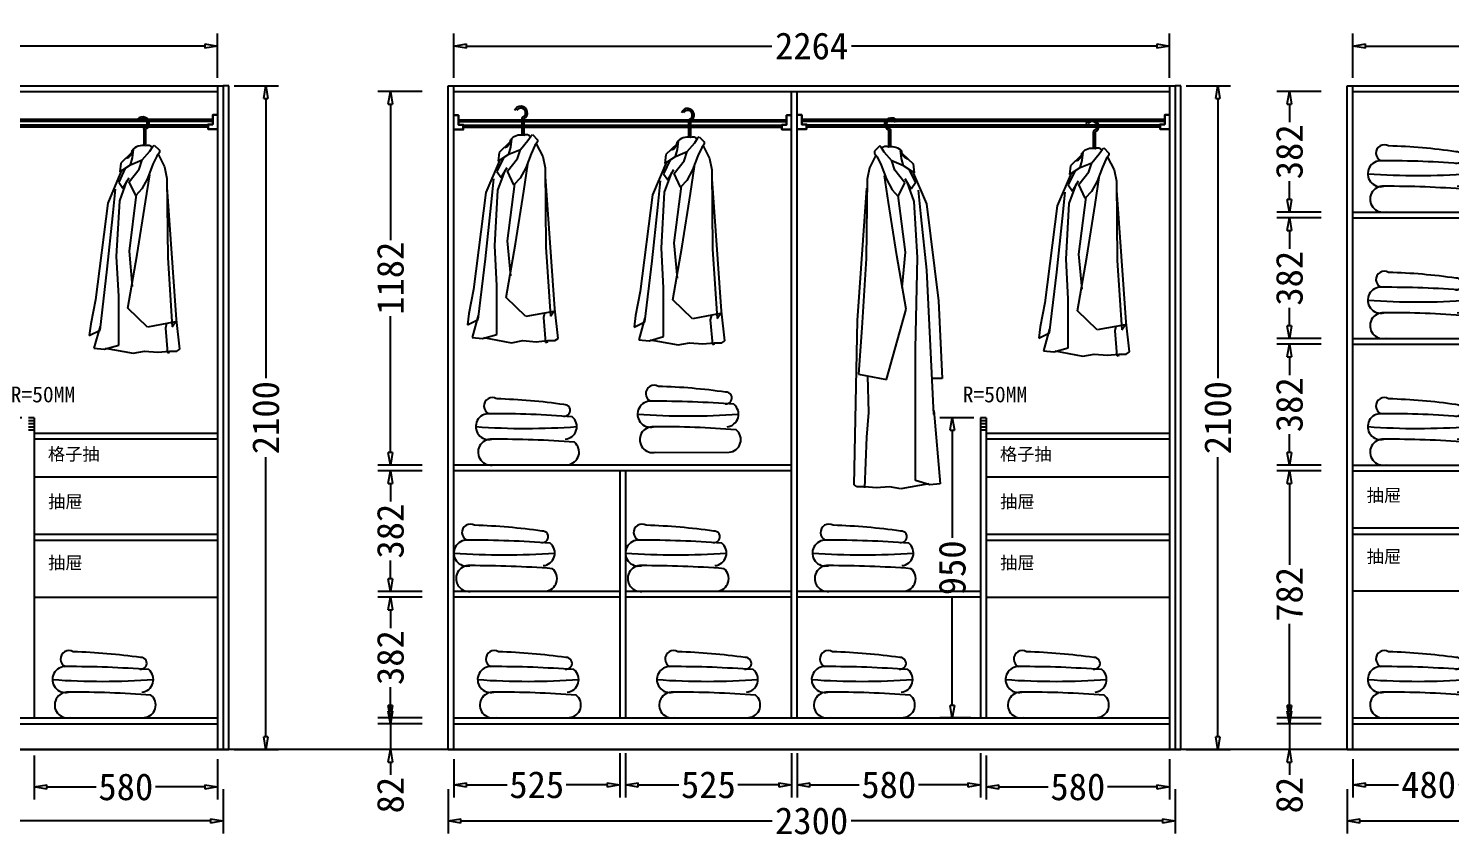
# Model space of a CAD drawing. Header units: millimetres. Extents: x 304407 to 361076, y -1262425 to -1203358.
# Drawn here: x 328156 to 332654, y -1232511 to -1229948 of the extents above; entities that cross this region are included whole.
import ezdxf

# ---------------------------------------------------------------- set-up
doc = ezdxf.new("R2010")
doc.units = ezdxf.units.MM
doc.header["$LTSCALE"] = 20
doc.layers.get('Defpoints').update_dxf_attribs({"color": 250})
for name, color, linetype in [('8', 8, 'Continuous'), ('LAYER10', 11, 'Continuous'), ('LAYER8', 11, 'Continuous'), ('图层3', 4, 'Continuous'), ('墙体', 40, 'Continuous')]:
    doc.layers.add(name, color=color, linetype=linetype)
doc.styles.get("Standard").update_dxf_attribs({"font": 'SimSun.ttf', "height": 85})
doc.styles.add('text', font='SimSun.ttf', dxfattribs={"height": 85})
doc.dimstyles.new('周文晶', dxfattribs={"dimtxt": 70, "dimasz": 40, "dimexe": 40, "dimexo": 30, "dimgap": 10, "dimtad": 0, "dimdec": 0, "dimtxsty": 'Standard', "dimblk": 'CLOSEDBLANK', "dimcen": 200, "dimclrd": 256, "dimclre": 256, "dimadec": 0, "dimazin": 0, "dimtfac": 1, "dimtdec": 0, "dimtmove": 0, "dimatfit": 3, "dimldrblk": 'CLOSEDBLANK', "dimfxl": 100, "dimfxlon": 1, "dimarcsym": 0})

# ---------------------------------------------------------------- blocks, each defined once
blk = doc.blocks.new('_ClosedBlank')
at = {"color": 0, "linetype": 'ByBlock', "lineweight": -2}
for p, q in [((-1, 0.17), (0, 0)), ((-1, 0.17), (-1, -0.17)), ((0, 0), (-1, -0.17))]:
    blk.add_line(p, q, dxfattribs=at)
blk = doc.blocks.new('*D1229')
at = {"lineweight": -2, "transparency": 16777216}
for p, q in [((326489.9, -1230104.1), (326489.9, -1229964.1)), ((326529.9, -1230004.1), (327496.2, -1230004.1)), ((328713.9, -1230004.1), (327747.6, -1230004.1)), ((328753.9, -1230104.1), (328753.9, -1229964.1))]:
    blk.add_line(p, q, dxfattribs=at)
at = {"layer": 'Defpoints', "color": 0, "transparency": 16777216}
for p in [(328753.9, -1230004.1), (326489.9, -1230147.5), (328753.9, -1230147.5)]:
    blk.add_point(p, dxfattribs=at)
at = {"lineweight": -2, "transparency": 16777216, "xscale": 40, "yscale": 40, "zscale": 40, "rotation": 180}
blk.add_blockref('_ClosedBlank', (326489.9, -1230004.1), dxfattribs=at)
at = {"lineweight": -2, "transparency": 16777216, "xscale": 40, "yscale": 40, "zscale": 40}
blk.add_blockref('_ClosedBlank', (328753.9, -1230004.1), dxfattribs=at)
at = {"color": 0, "transparency": 16777216, "insert": (327621.9, -1230004.1), "char_height": 85, "attachment_point": 5}
blk.add_mtext('2264', dxfattribs=at)
blk = doc.blocks.new('*D1230')
at = {"lineweight": -2, "transparency": 16777216}
for p, q in [((326471.9, -1232355.1), (326471.9, -1232495.1)), ((328771.9, -1232355.1), (328771.9, -1232495.1)), ((326511.9, -1232455.1), (327497.1, -1232455.1)), ((328731.9, -1232455.1), (327746.6, -1232455.1))]:
    blk.add_line(p, q, dxfattribs=at)
at = {"layer": 'Defpoints', "color": 0, "transparency": 16777216}
for p in [(326471.9, -1232229.5), (328771.9, -1232229.5), (328771.9, -1232455.1)]:
    blk.add_point(p, dxfattribs=at)
at = {"lineweight": -2, "transparency": 16777216, "xscale": 40, "yscale": 40, "zscale": 40, "rotation": 180}
blk.add_blockref('_ClosedBlank', (326471.9, -1232455.1), dxfattribs=at)
at = {"lineweight": -2, "transparency": 16777216, "xscale": 40, "yscale": 40, "zscale": 40}
blk.add_blockref('_ClosedBlank', (328771.9, -1232455.1), dxfattribs=at)
at = {"color": 0, "transparency": 16777216, "insert": (327621.9, -1232455.1), "char_height": 85, "attachment_point": 5}
blk.add_mtext('2300', dxfattribs=at)
blk = doc.blocks.new('*D1234')
at = {"lineweight": -2, "transparency": 16777216}
for p, q in [((328806.8, -1230129.5), (328946.8, -1230129.5)), ((328906.8, -1230169.5), (328906.8, -1231054.7)), ((328906.8, -1232189.5), (328906.8, -1231304.2)), ((328806.8, -1232229.5), (328946.8, -1232229.5))]:
    blk.add_line(p, q, dxfattribs=at)
at = {"layer": 'Defpoints', "color": 0, "transparency": 16777216}
for p in [(328771.9, -1230129.5), (328906.8, -1230129.5), (328771.9, -1232229.5)]:
    blk.add_point(p, dxfattribs=at)
at = {"lineweight": -2, "transparency": 16777216, "xscale": 40, "yscale": 40, "zscale": 40}
for p, rotation in [((328906.8, -1230129.5), 90), ((328906.8, -1232229.5), 270)]:
    blk.add_blockref('_ClosedBlank', p, dxfattribs=dict(at, rotation=rotation))
at = {"color": 0, "transparency": 16777216, "insert": (328906.8, -1231179.5), "char_height": 85, "attachment_point": 5, "rotation": 90}
blk.add_mtext('2100', dxfattribs=at)
blk = doc.blocks.new('*D1235')
at = {"lineweight": -2, "transparency": 16777216}
for p, q in [((328134.9, -1231179.5), (328026.9, -1231179.5)), ((328066.9, -1231219.5), (328066.9, -1231559.5)), ((328066.9, -1232089.5), (328066.9, -1231749.5)), ((328125.9, -1232129.5), (328026.9, -1232129.5))]:
    blk.add_line(p, q, dxfattribs=at)
at = {"layer": 'Defpoints', "color": 0, "transparency": 16777216}
for p in [(328164.9, -1231179.5), (328066.9, -1232129.5), (328155.9, -1232129.5)]:
    blk.add_point(p, dxfattribs=at)
at = {"lineweight": -2, "transparency": 16777216, "xscale": 40, "yscale": 40, "zscale": 40}
for p, rotation in [((328066.9, -1231179.5), 90), ((328066.9, -1232129.5), 270)]:
    blk.add_blockref('_ClosedBlank', p, dxfattribs=dict(at, rotation=rotation))
at = {"color": 0, "transparency": 16777216, "insert": (328066.9, -1231654.5), "char_height": 85, "attachment_point": 5, "rotation": 90}
blk.add_mtext('950', dxfattribs=at)
blk = doc.blocks.new('*D1236')
at = {"lineweight": -2, "transparency": 16777216}
for p, q in [((328173.9, -1232247.7), (328173.9, -1232387.7)), ((328753.9, -1232259.5), (328753.9, -1232387.7)), ((328213.9, -1232347.7), (328369.8, -1232347.7)), ((328713.9, -1232347.7), (328558, -1232347.7))]:
    blk.add_line(p, q, dxfattribs=at)
at = {"layer": 'Defpoints', "color": 0, "transparency": 16777216}
for p in [(328173.9, -1232129.5), (328753.9, -1232229.5), (328753.9, -1232347.7)]:
    blk.add_point(p, dxfattribs=at)
at = {"lineweight": -2, "transparency": 16777216, "xscale": 40, "yscale": 40, "zscale": 40, "rotation": 180}
blk.add_blockref('_ClosedBlank', (328173.9, -1232347.7), dxfattribs=at)
at = {"lineweight": -2, "transparency": 16777216, "xscale": 40, "yscale": 40, "zscale": 40}
blk.add_blockref('_ClosedBlank', (328753.9, -1232347.7), dxfattribs=at)
at = {"color": 0, "transparency": 16777216, "insert": (328463.9, -1232347.7), "char_height": 85, "attachment_point": 5}
blk.add_mtext('580', dxfattribs=at)
blk = doc.blocks.new('*D1259')
at = {"lineweight": -2, "transparency": 16777216}
for p, q in [((332824.8, -1232241), (332824.8, -1232381)), ((332344.8, -1232259.5), (332344.8, -1232381)), ((332384.8, -1232341), (332489.4, -1232341)), ((332784.8, -1232341), (332680.3, -1232341))]:
    blk.add_line(p, q, dxfattribs=at)
at = {"layer": 'Defpoints', "color": 0, "transparency": 16777216}
for p in [(332824.8, -1232129.5), (332344.8, -1232229.5), (332824.8, -1232341)]:
    blk.add_point(p, dxfattribs=at)
at = {"lineweight": -2, "transparency": 16777216, "xscale": 40, "yscale": 40, "zscale": 40, "rotation": 180}
blk.add_blockref('_ClosedBlank', (332344.8, -1232341), dxfattribs=at)
at = {"lineweight": -2, "transparency": 16777216, "xscale": 40, "yscale": 40, "zscale": 40}
blk.add_blockref('_ClosedBlank', (332824.8, -1232341), dxfattribs=at)
at = {"color": 0, "transparency": 16777216, "insert": (332584.8, -1232341), "char_height": 85, "attachment_point": 5}
blk.add_mtext('480', dxfattribs=at)
blk = doc.blocks.new('*D1261')
at = {"lineweight": -2, "transparency": 16777216}
for p, q in [((332344.8, -1230104.1), (332344.8, -1229964.1)), ((332384.8, -1230004.1), (333301.1, -1230004.1)), ((334468.8, -1230004.1), (333552.5, -1230004.1)), ((334508.8, -1230104.1), (334508.8, -1229964.1))]:
    blk.add_line(p, q, dxfattribs=at)
at = {"layer": 'Defpoints', "color": 0, "transparency": 16777216}
for p in [(334508.8, -1230004.1), (332344.8, -1230147.5), (334508.8, -1230147.5)]:
    blk.add_point(p, dxfattribs=at)
at = {"lineweight": -2, "transparency": 16777216, "xscale": 40, "yscale": 40, "zscale": 40, "rotation": 180}
blk.add_blockref('_ClosedBlank', (332344.8, -1230004.1), dxfattribs=at)
at = {"lineweight": -2, "transparency": 16777216, "xscale": 40, "yscale": 40, "zscale": 40}
blk.add_blockref('_ClosedBlank', (334508.8, -1230004.1), dxfattribs=at)
at = {"color": 0, "transparency": 16777216, "insert": (333426.8, -1230004.1), "char_height": 85, "attachment_point": 5}
blk.add_mtext('2164', dxfattribs=at)
blk = doc.blocks.new('*D1262')
at = {"lineweight": -2, "transparency": 16777216}
for p, q in [((332326.8, -1232355.1), (332326.8, -1232495.1)), ((334526.8, -1232355.1), (334526.8, -1232495.1)), ((332366.8, -1232455.1), (333302.1, -1232455.1)), ((334486.8, -1232455.1), (333551.6, -1232455.1))]:
    blk.add_line(p, q, dxfattribs=at)
at = {"layer": 'Defpoints', "color": 0, "transparency": 16777216}
for p in [(332326.8, -1232229.5), (334526.8, -1232229.5), (334526.8, -1232455.1)]:
    blk.add_point(p, dxfattribs=at)
at = {"lineweight": -2, "transparency": 16777216, "xscale": 40, "yscale": 40, "zscale": 40, "rotation": 180}
blk.add_blockref('_ClosedBlank', (332326.8, -1232455.1), dxfattribs=at)
at = {"lineweight": -2, "transparency": 16777216, "xscale": 40, "yscale": 40, "zscale": 40}
blk.add_blockref('_ClosedBlank', (334526.8, -1232455.1), dxfattribs=at)
at = {"color": 0, "transparency": 16777216, "insert": (333426.8, -1232455.1), "char_height": 85, "attachment_point": 5}
blk.add_mtext('2200', dxfattribs=at)
blk = doc.blocks.new('*D1263')
at = {"lineweight": -2, "transparency": 16777216}
for p, q in [((332144.6, -1232107.5), (332144.6, -1232067.5)), ((332244.6, -1232147.5), (332104.6, -1232147.5)), ((332144.6, -1232147.5), (332144.6, -1232229.5)), ((332244.6, -1232229.5), (332104.6, -1232229.5)), ((332144.6, -1232269.5), (332144.6, -1232309.5))]:
    blk.add_line(p, q, dxfattribs=at)
at = {"layer": 'Defpoints', "color": 0, "transparency": 16777216}
for p in [(332144.6, -1232147.5), (332344.8, -1232147.5), (332326.8, -1232229.5)]:
    blk.add_point(p, dxfattribs=at)
at = {"lineweight": -2, "transparency": 16777216, "xscale": 40, "yscale": 40, "zscale": 40}
for p, rotation in [((332144.6, -1232147.5), 270), ((332144.6, -1232229.5), 90)]:
    blk.add_blockref('_ClosedBlank', p, dxfattribs=dict(at, rotation=rotation))
at = {"color": 0, "transparency": 16777216, "insert": (332144.6, -1232373.5), "char_height": 85, "attachment_point": 5, "rotation": 90}
blk.add_mtext('82', dxfattribs=at)
blk = doc.blocks.new('*D1264')
at = {"lineweight": -2, "transparency": 16777216}
for p, q in [((332244.6, -1231347.5), (332104.6, -1231347.5)), ((332144.6, -1231387.5), (332144.6, -1231645.3)), ((332144.6, -1232089.5), (332144.6, -1231831.6)), ((332244.6, -1232129.5), (332104.6, -1232129.5))]:
    blk.add_line(p, q, dxfattribs=at)
at = {"layer": 'Defpoints', "color": 0, "transparency": 16777216}
for p in [(332144.6, -1231347.5), (332344.8, -1231347.5), (332344.8, -1232129.5)]:
    blk.add_point(p, dxfattribs=at)
at = {"lineweight": -2, "transparency": 16777216, "xscale": 40, "yscale": 40, "zscale": 40}
for p, rotation in [((332144.6, -1231347.5), 90), ((332144.6, -1232129.5), 270)]:
    blk.add_blockref('_ClosedBlank', p, dxfattribs=dict(at, rotation=rotation))
at = {"color": 0, "transparency": 16777216, "insert": (332144.6, -1231738.5), "char_height": 85, "attachment_point": 5, "rotation": 90}
blk.add_mtext('782', dxfattribs=at)
blk = doc.blocks.new('*D1265')
at = {"lineweight": -2, "transparency": 16777216}
for p, q in [((332244.6, -1230947.5), (332104.6, -1230947.5)), ((332144.6, -1230987.5), (332144.6, -1231045.1)), ((332144.6, -1231289.5), (332144.6, -1231231.8)), ((332244.6, -1231329.5), (332104.6, -1231329.5))]:
    blk.add_line(p, q, dxfattribs=at)
at = {"layer": 'Defpoints', "color": 0, "transparency": 16777216}
for p in [(332144.6, -1230947.5), (332344.8, -1230947.5), (332344.8, -1231329.5)]:
    blk.add_point(p, dxfattribs=at)
at = {"lineweight": -2, "transparency": 16777216, "xscale": 40, "yscale": 40, "zscale": 40}
for p, rotation in [((332144.6, -1230947.5), 90), ((332144.6, -1231329.5), 270)]:
    blk.add_blockref('_ClosedBlank', p, dxfattribs=dict(at, rotation=rotation))
at = {"color": 0, "transparency": 16777216, "insert": (332144.6, -1231138.5), "char_height": 85, "attachment_point": 5, "rotation": 90}
blk.add_mtext('382', dxfattribs=at)
blk = doc.blocks.new('*D1266')
at = {"lineweight": -2, "transparency": 16777216}
for p, q in [((332244.6, -1230547.5), (332104.6, -1230547.5)), ((332144.6, -1230587.5), (332144.6, -1230645.1)), ((332144.6, -1230889.5), (332144.6, -1230831.8)), ((332244.6, -1230929.5), (332104.6, -1230929.5))]:
    blk.add_line(p, q, dxfattribs=at)
at = {"layer": 'Defpoints', "color": 0, "transparency": 16777216}
for p in [(332144.6, -1230547.5), (332344.8, -1230547.5), (332344.8, -1230929.5)]:
    blk.add_point(p, dxfattribs=at)
at = {"lineweight": -2, "transparency": 16777216, "xscale": 40, "yscale": 40, "zscale": 40}
for p, rotation in [((332144.6, -1230547.5), 90), ((332144.6, -1230929.5), 270)]:
    blk.add_blockref('_ClosedBlank', p, dxfattribs=dict(at, rotation=rotation))
at = {"color": 0, "transparency": 16777216, "insert": (332144.6, -1230738.5), "char_height": 85, "attachment_point": 5, "rotation": 90}
blk.add_mtext('382', dxfattribs=at)
blk = doc.blocks.new('*D1267')
at = {"lineweight": -2, "transparency": 16777216}
for p, q in [((332244.6, -1230147.5), (332104.6, -1230147.5)), ((332144.6, -1230187.5), (332144.6, -1230245.1)), ((332144.6, -1230489.5), (332144.6, -1230431.8)), ((332244.6, -1230529.5), (332104.6, -1230529.5))]:
    blk.add_line(p, q, dxfattribs=at)
at = {"layer": 'Defpoints', "color": 0, "transparency": 16777216}
for p in [(332144.6, -1230147.5), (332344.8, -1230147.5), (332344.8, -1230529.5)]:
    blk.add_point(p, dxfattribs=at)
at = {"lineweight": -2, "transparency": 16777216, "xscale": 40, "yscale": 40, "zscale": 40}
for p, rotation in [((332144.6, -1230147.5), 90), ((332144.6, -1230529.5), 270)]:
    blk.add_blockref('_ClosedBlank', p, dxfattribs=dict(at, rotation=rotation))
at = {"color": 0, "transparency": 16777216, "insert": (332144.6, -1230338.5), "char_height": 85, "attachment_point": 5, "rotation": 90}
blk.add_mtext('382', dxfattribs=at)
blk = doc.blocks.new('*D1334')
at = {"lineweight": -2, "transparency": 16777216}
for p, q in [((330026.2, -1232241), (330026.2, -1232381)), ((329501.2, -1232259.5), (329501.2, -1232381)), ((329541.2, -1232341), (329670.4, -1232341)), ((329986.2, -1232341), (329857.1, -1232341))]:
    blk.add_line(p, q, dxfattribs=at)
at = {"layer": 'Defpoints', "color": 0, "transparency": 16777216}
for p in [(330026.2, -1232129.5), (329501.2, -1232229.5), (330026.2, -1232341)]:
    blk.add_point(p, dxfattribs=at)
at = {"lineweight": -2, "transparency": 16777216, "xscale": 40, "yscale": 40, "zscale": 40, "rotation": 180}
blk.add_blockref('_ClosedBlank', (329501.2, -1232341), dxfattribs=at)
at = {"lineweight": -2, "transparency": 16777216, "xscale": 40, "yscale": 40, "zscale": 40}
blk.add_blockref('_ClosedBlank', (330026.2, -1232341), dxfattribs=at)
at = {"color": 0, "transparency": 16777216, "insert": (329763.7, -1232341), "char_height": 85, "attachment_point": 5}
blk.add_mtext('525', dxfattribs=at)
blk = doc.blocks.new('*D1335')
at = {"lineweight": -2, "transparency": 16777216}
for p, q in [((330587.2, -1232241), (330587.2, -1232381)), ((331167.2, -1232241), (331167.2, -1232381)), ((330627.2, -1232341), (330783.2, -1232341)), ((331127.2, -1232341), (330971.3, -1232341))]:
    blk.add_line(p, q, dxfattribs=at)
at = {"layer": 'Defpoints', "color": 0, "transparency": 16777216}
for p in [(330587.2, -1230147.5), (331167.2, -1232129.5), (331167.2, -1232341)]:
    blk.add_point(p, dxfattribs=at)
at = {"lineweight": -2, "transparency": 16777216, "xscale": 40, "yscale": 40, "zscale": 40, "rotation": 180}
blk.add_blockref('_ClosedBlank', (330587.2, -1232341), dxfattribs=at)
at = {"lineweight": -2, "transparency": 16777216, "xscale": 40, "yscale": 40, "zscale": 40}
blk.add_blockref('_ClosedBlank', (331167.2, -1232341), dxfattribs=at)
at = {"color": 0, "transparency": 16777216, "insert": (330877.2, -1232341), "char_height": 85, "attachment_point": 5}
blk.add_mtext('580', dxfattribs=at)
blk = doc.blocks.new('*D1336')
at = {"lineweight": -2, "transparency": 16777216}
for p, q in [((329501.2, -1230104.1), (329501.2, -1229964.1)), ((329541.2, -1230004.1), (330507.5, -1230004.1)), ((331725.2, -1230004.1), (330758.9, -1230004.1)), ((331765.2, -1230104.1), (331765.2, -1229964.1))]:
    blk.add_line(p, q, dxfattribs=at)
at = {"layer": 'Defpoints', "color": 0, "transparency": 16777216}
for p in [(331765.2, -1230004.1), (329501.2, -1230147.5), (331765.2, -1230147.5)]:
    blk.add_point(p, dxfattribs=at)
at = {"lineweight": -2, "transparency": 16777216, "xscale": 40, "yscale": 40, "zscale": 40, "rotation": 180}
blk.add_blockref('_ClosedBlank', (329501.2, -1230004.1), dxfattribs=at)
at = {"lineweight": -2, "transparency": 16777216, "xscale": 40, "yscale": 40, "zscale": 40}
blk.add_blockref('_ClosedBlank', (331765.2, -1230004.1), dxfattribs=at)
at = {"color": 0, "transparency": 16777216, "insert": (330633.2, -1230004.1), "char_height": 85, "attachment_point": 5}
blk.add_mtext('2264', dxfattribs=at)
blk = doc.blocks.new('*D1337')
at = {"lineweight": -2, "transparency": 16777216}
for p, q in [((329483.2, -1232355.1), (329483.2, -1232495.1)), ((331783.2, -1232355.1), (331783.2, -1232495.1)), ((329523.2, -1232455.1), (330508.5, -1232455.1)), ((331743.2, -1232455.1), (330758, -1232455.1))]:
    blk.add_line(p, q, dxfattribs=at)
at = {"layer": 'Defpoints', "color": 0, "transparency": 16777216}
for p in [(329483.2, -1232229.5), (331783.2, -1232229.5), (331783.2, -1232455.1)]:
    blk.add_point(p, dxfattribs=at)
at = {"lineweight": -2, "transparency": 16777216, "xscale": 40, "yscale": 40, "zscale": 40, "rotation": 180}
blk.add_blockref('_ClosedBlank', (329483.2, -1232455.1), dxfattribs=at)
at = {"lineweight": -2, "transparency": 16777216, "xscale": 40, "yscale": 40, "zscale": 40}
blk.add_blockref('_ClosedBlank', (331783.2, -1232455.1), dxfattribs=at)
at = {"color": 0, "transparency": 16777216, "insert": (330633.2, -1232455.1), "char_height": 85, "attachment_point": 5}
blk.add_mtext('2300', dxfattribs=at)
blk = doc.blocks.new('*D1338')
at = {"lineweight": -2, "transparency": 16777216}
for p, q in [((329301, -1232107.5), (329301, -1232067.5)), ((329401, -1232147.5), (329261, -1232147.5)), ((329301, -1232147.5), (329301, -1232229.5)), ((329401, -1232229.5), (329261, -1232229.5)), ((329301, -1232269.5), (329301, -1232309.5))]:
    blk.add_line(p, q, dxfattribs=at)
at = {"layer": 'Defpoints', "color": 0, "transparency": 16777216}
for p in [(329301, -1232147.5), (329501.2, -1232147.5), (329483.2, -1232229.5)]:
    blk.add_point(p, dxfattribs=at)
at = {"lineweight": -2, "transparency": 16777216, "xscale": 40, "yscale": 40, "zscale": 40}
for p, rotation in [((329301, -1232147.5), 270), ((329301, -1232229.5), 90)]:
    blk.add_blockref('_ClosedBlank', p, dxfattribs=dict(at, rotation=rotation))
at = {"color": 0, "transparency": 16777216, "insert": (329301, -1232373.5), "char_height": 85, "attachment_point": 5, "rotation": 90}
blk.add_mtext('82', dxfattribs=at)
blk = doc.blocks.new('*D1339')
at = {"lineweight": -2, "transparency": 16777216}
for p, q in [((329401, -1231747.5), (329261, -1231747.5)), ((329301, -1231787.5), (329301, -1231845.1)), ((329301, -1232089.5), (329301, -1232031.8)), ((329401, -1232129.5), (329261, -1232129.5))]:
    blk.add_line(p, q, dxfattribs=at)
at = {"layer": 'Defpoints', "color": 0, "transparency": 16777216}
for p in [(329301, -1231747.5), (329501.2, -1231747.5), (329501.2, -1232129.5)]:
    blk.add_point(p, dxfattribs=at)
at = {"lineweight": -2, "transparency": 16777216, "xscale": 40, "yscale": 40, "zscale": 40}
for p, rotation in [((329301, -1231747.5), 90), ((329301, -1232129.5), 270)]:
    blk.add_blockref('_ClosedBlank', p, dxfattribs=dict(at, rotation=rotation))
at = {"color": 0, "transparency": 16777216, "insert": (329301, -1231938.5), "char_height": 85, "attachment_point": 5, "rotation": 90}
blk.add_mtext('382', dxfattribs=at)
blk = doc.blocks.new('*D1340')
at = {"lineweight": -2, "transparency": 16777216}
for p, q in [((331818.1, -1230129.5), (331958.1, -1230129.5)), ((331918.1, -1230169.5), (331918.1, -1231054.7)), ((331918.1, -1232189.5), (331918.1, -1231304.2)), ((331818.1, -1232229.5), (331958.1, -1232229.5))]:
    blk.add_line(p, q, dxfattribs=at)
at = {"layer": 'Defpoints', "color": 0, "transparency": 16777216}
for p in [(331783.2, -1230129.5), (331918.1, -1230129.5), (331783.2, -1232229.5)]:
    blk.add_point(p, dxfattribs=at)
at = {"lineweight": -2, "transparency": 16777216, "xscale": 40, "yscale": 40, "zscale": 40}
for p, rotation in [((331918.1, -1230129.5), 90), ((331918.1, -1232229.5), 270)]:
    blk.add_blockref('_ClosedBlank', p, dxfattribs=dict(at, rotation=rotation))
at = {"color": 0, "transparency": 16777216, "insert": (331918.1, -1231179.5), "char_height": 85, "attachment_point": 5, "rotation": 90}
blk.add_mtext('2100', dxfattribs=at)
blk = doc.blocks.new('*D1341')
at = {"lineweight": -2, "transparency": 16777216}
for p, q in [((331146.2, -1231179.5), (331038.2, -1231179.5)), ((331078.2, -1231219.5), (331078.2, -1231559.5)), ((331078.2, -1232089.5), (331078.2, -1231749.5)), ((331137.2, -1232129.5), (331038.2, -1232129.5))]:
    blk.add_line(p, q, dxfattribs=at)
at = {"layer": 'Defpoints', "color": 0, "transparency": 16777216}
for p in [(331176.2, -1231179.5), (331078.2, -1232129.5), (331167.2, -1232129.5)]:
    blk.add_point(p, dxfattribs=at)
at = {"lineweight": -2, "transparency": 16777216, "xscale": 40, "yscale": 40, "zscale": 40}
for p, rotation in [((331078.2, -1231179.5), 90), ((331078.2, -1232129.5), 270)]:
    blk.add_blockref('_ClosedBlank', p, dxfattribs=dict(at, rotation=rotation))
at = {"color": 0, "transparency": 16777216, "insert": (331078.2, -1231654.5), "char_height": 85, "attachment_point": 5, "rotation": 90}
blk.add_mtext('950', dxfattribs=at)
blk = doc.blocks.new('*D1342')
at = {"lineweight": -2, "transparency": 16777216}
for p, q in [((331185.2, -1232247.7), (331185.2, -1232387.7)), ((331765.2, -1232259.5), (331765.2, -1232387.7)), ((331225.2, -1232347.7), (331381.2, -1232347.7)), ((331725.2, -1232347.7), (331569.3, -1232347.7))]:
    blk.add_line(p, q, dxfattribs=at)
at = {"layer": 'Defpoints', "color": 0, "transparency": 16777216}
for p in [(331185.2, -1232129.5), (331765.2, -1232229.5), (331765.2, -1232347.7)]:
    blk.add_point(p, dxfattribs=at)
at = {"lineweight": -2, "transparency": 16777216, "xscale": 40, "yscale": 40, "zscale": 40, "rotation": 180}
blk.add_blockref('_ClosedBlank', (331185.2, -1232347.7), dxfattribs=at)
at = {"lineweight": -2, "transparency": 16777216, "xscale": 40, "yscale": 40, "zscale": 40}
blk.add_blockref('_ClosedBlank', (331765.2, -1232347.7), dxfattribs=at)
at = {"color": 0, "transparency": 16777216, "insert": (331475.2, -1232347.7), "char_height": 85, "attachment_point": 5}
blk.add_mtext('580', dxfattribs=at)
blk = doc.blocks.new('*D1356')
at = {"lineweight": -2, "transparency": 16777216}
for p, q in [((329401, -1231347.5), (329261, -1231347.5)), ((329301, -1231387.5), (329301, -1231445.1)), ((329301, -1231689.5), (329301, -1231631.8)), ((329401, -1231729.5), (329261, -1231729.5))]:
    blk.add_line(p, q, dxfattribs=at)
at = {"layer": 'Defpoints', "color": 0, "transparency": 16777216}
for p in [(329301, -1231347.5), (329501.2, -1231347.5), (329501.2, -1231729.5)]:
    blk.add_point(p, dxfattribs=at)
at = {"lineweight": -2, "transparency": 16777216, "xscale": 40, "yscale": 40, "zscale": 40}
for p, rotation in [((329301, -1231347.5), 90), ((329301, -1231729.5), 270)]:
    blk.add_blockref('_ClosedBlank', p, dxfattribs=dict(at, rotation=rotation))
at = {"color": 0, "transparency": 16777216, "insert": (329301, -1231538.5), "char_height": 85, "attachment_point": 5, "rotation": 90}
blk.add_mtext('382', dxfattribs=at)
blk = doc.blocks.new('*D1357')
at = {"lineweight": -2, "transparency": 16777216}
for p, q in [((329401, -1230147.5), (329261, -1230147.5)), ((329301, -1230187.5), (329301, -1230618.2)), ((329301, -1231289.5), (329301, -1230858.7)), ((329401, -1231329.5), (329261, -1231329.5))]:
    blk.add_line(p, q, dxfattribs=at)
at = {"layer": 'Defpoints', "color": 0, "transparency": 16777216}
for p in [(329301, -1230147.5), (329501.2, -1230147.5), (329501.2, -1231329.5)]:
    blk.add_point(p, dxfattribs=at)
at = {"lineweight": -2, "transparency": 16777216, "xscale": 40, "yscale": 40, "zscale": 40}
for p, rotation in [((329301, -1230147.5), 90), ((329301, -1231329.5), 270)]:
    blk.add_blockref('_ClosedBlank', p, dxfattribs=dict(at, rotation=rotation))
at = {"color": 0, "transparency": 16777216, "insert": (329301, -1230738.5), "char_height": 85, "attachment_point": 5, "rotation": 90}
blk.add_mtext('1182', dxfattribs=at)
blk = doc.blocks.new('*D1358')
at = {"lineweight": -2, "transparency": 16777216}
for p, q in [((330044.2, -1232241), (330044.2, -1232381)), ((330569.2, -1232241), (330569.2, -1232381)), ((330084.2, -1232341), (330213.4, -1232341)), ((330529.2, -1232341), (330400.1, -1232341))]:
    blk.add_line(p, q, dxfattribs=at)
at = {"layer": 'Defpoints', "color": 0, "transparency": 16777216}
for p in [(330044.2, -1232129.5), (330569.2, -1232129.5), (330569.2, -1232341)]:
    blk.add_point(p, dxfattribs=at)
at = {"lineweight": -2, "transparency": 16777216, "xscale": 40, "yscale": 40, "zscale": 40, "rotation": 180}
blk.add_blockref('_ClosedBlank', (330044.2, -1232341), dxfattribs=at)
at = {"lineweight": -2, "transparency": 16777216, "xscale": 40, "yscale": 40, "zscale": 40}
blk.add_blockref('_ClosedBlank', (330569.2, -1232341), dxfattribs=at)
at = {"color": 0, "transparency": 16777216, "insert": (330306.7, -1232341), "char_height": 85, "attachment_point": 5}
blk.add_mtext('525', dxfattribs=at)
blk = doc.blocks.new('A$C1C5764E0')
at = {"layer": '8'}
for p, q in [((172.3, 708.4), (172.3, 657.4)), ((178.3, 708.4), (178.3, 657.4)), ((135.3, 635.3), (99.9, 601.9)), ((137.4, 618.5), (140.1, 644.9)), ((167.9, 611.6), (191.5, 639.3)), ((191.5, 639.3), (201.2, 654.6)), ((201.2, 654.6), (205.3, 658.7)), ((205.3, 658.7), (222, 642.1)), ((222, 635.2), (213.6, 624.1)), ((222, 642.1), (222, 635.2)), ((113.7, 585.2), (93.2, 541.7)), ((99.9, 601.9), (97.1, 574.2)), ((97.1, 574.2), (130.4, 596.4)), ((130.4, 596.4), (137.4, 618.5)), ((130.4, 596.4), (167.9, 611.6)), ((158.2, 582.5), (167.9, 611.6)), ((201.2, 597.8), (184.5, 553.4)), ((213.6, 624.1), (201.2, 597.8)), ((217.8, 629.6), (238.6, 589.4)), ((238.6, 589.4), (245.5, 553.4)), ((103, 580.9), (58.4, 475.1)), ((93.2, 541.7), (106.3, 522.1)), ((96.5, 482.8), (119.4, 544.9)), ((106.3, 522.1), (125.9, 554.7)), ((126.3, 542.3), (158.2, 582.5)), ((147.1, 499.3), (126.3, 542.3)), ((184.5, 553.4), (166.5, 520.1)), ((178.3, 479.5), (191.3, 564.6)), ((245.5, 553.4), (248.3, 302.5)), ((75, 435), (83.4, 518.8)), ((148.8, 502.4), (125.9, 322.6)), ((166.5, 520.1), (147.1, 499.3)), ((276.4, 106.8), (247, 525.3)), ((58.4, 475.1), (19.5, 168.8)), ((86.6, 306.3), (96.5, 482.8)), ((152.1, 312.8), (178.3, 479.5)), ((57, 265.8), (75, 435)), ((125.9, 322.6), (135.7, 211.4)), ((93.2, 180.9), (86.6, 306.3)), ((122.6, 142.8), (152.1, 312.8)), ((248.3, 302.5), (262.2, 83.5)), ((34.3, 73.1), (57, 265.8)), ((93.2, 26.2), (93.2, 180.9)), ((19.5, 168.8), (4.8, 92.7)), ((184.8, 82.8), (122.6, 142.8)), ((4.8, 92.7), (0, 56.7)), ((273.1, 99.1), (184.8, 82.8)), ((244.2, 93.8), (240.9, 79.6)), ((262.2, 83.5), (273.1, 99.1)), ((286.7, 13.1), (276.4, 106.8)), ((0, 56.7), (34.3, 73.1)), ((34.3, 86.2), (14.7, 16.3)), ((240.9, 79.6), (247.4, 1.1)), ((14.7, 16.3), (47.4, 13.1)), ((47.4, 13.1), (93.2, 26.2)), ((50.7, 16.3), (139, 0)), ((139, 0), (175, 6.5)), ((175, 6.5), (217.5, 3.3)), ((217.5, 3.3), (253.5, 6.5)), ((247.4, 1.1), (254, 3.3)), ((253.5, 6.5), (276.9, 6.5)), ((276.9, 6.5), (286.7, 13.1))]:
    blk.add_line(p, q, dxfattribs=at)
for centre, radius, start, end in [((168.9, 727.1), 20.9, 296.6338, 159.5285), ((168.9, 727.1), 14.9, 296.6338, 150.6175), ((175.9, 709.9), 3.91, 94.6712, 201.9626), ((110.9, 641.2), 25.1, 286.2636, 2.0248), ((168.9, 613.1), 43.9, 77.6993, 138.5966), ((186.2, 639.8), 18, 42.48, 116.3392)]:
    blk.add_arc(centre, radius, start, end, dxfattribs=at)
blk = doc.blocks.new('A$C4F477F88')
at = {"layer": 'LAYER10'}
blk.add_blockref('A$C1C5764E0', (0, 0), dxfattribs=at)
blk = doc.blocks.new('A$C5E603B19')
at = {"layer": 'LAYER8'}
blk.add_blockref('A$C4F477F88', (0, 0), dxfattribs=at)
blk = doc.blocks.new('A$C1B0A679D')
at = {"layer": '图层3'}
blk.add_blockref('A$C5E603B19', (0, 0), dxfattribs=at)
blk = doc.blocks.new('A$C52EB379C')
at = {"layer": '8'}
for p, q in [((163.3, 1134.6), (163.3, 1083.5)), ((169.3, 1134.6), (169.3, 1083.5)), ((182.5, 1065.5), (192.3, 1080.7)), ((192.3, 1080.7), (196.4, 1084.9)), ((196.4, 1084.9), (213.1, 1068.3)), ((126.4, 1061.5), (91, 1028.1)), ((121.5, 1022.5), (128.4, 1044.7)), ((121.5, 1022.5), (159, 1037.8)), ((128.4, 1044.7), (131.2, 1071)), ((149.3, 1008.7), (159, 1037.8)), ((159, 1037.8), (182.5, 1065.5)), ((204.7, 1050.2), (192.3, 1023.9)), ((213.1, 1061.3), (204.7, 1050.2)), ((208.9, 1055.8), (229.7, 1015.6)), ((213.1, 1068.3), (213.1, 1061.3)), ((94.1, 1007.1), (49.5, 901.3)), ((104.8, 1011.4), (84.3, 967.8)), ((91, 1028.1), (88.2, 1000.3)), ((88.2, 1000.3), (121.5, 1022.5)), ((117.4, 968.5), (149.3, 1008.7)), ((169.3, 905.7), (182.4, 990.7)), ((192.3, 1023.9), (175.6, 979.5)), ((229.7, 1015.6), (236.6, 979.5)), ((66.1, 861.1), (74.5, 944.9)), ((84.3, 967.8), (97.4, 948.2)), ((87.6, 909), (110.5, 971.1)), ((97.4, 948.2), (117, 980.9)), ((138.2, 925.5), (117.4, 968.5)), ((157.6, 946.3), (138.2, 925.5)), ((175.6, 979.5), (157.6, 946.3)), ((236.6, 979.5), (239.4, 728.7)), ((267.5, 533), (238.1, 951.5)), ((49.5, 901.3), (10.6, 595)), ((77.7, 732.4), (87.6, 909)), ((139.9, 928.6), (117, 748.8)), ((143.2, 738.9), (169.3, 905.7)), ((48.1, 692), (66.1, 861.1)), ((84.3, 444.7), (77.7, 732.4)), ((113.7, 568.9), (143.2, 738.9)), ((117, 748.8), (126.8, 637.6)), ((239.4, 728.7), (253.3, 509.7)), ((25.4, 235.4), (48.1, 692)), ((10.6, 595), (0, 349)), ((175.9, 346.6), (113.7, 568.9)), ((253.3, 509.7), (264.2, 362.9)), ((277.8, 13.1), (267.5, 533)), ((84.3, 26.2), (84.3, 444.7)), ((264.2, 362.9), (175.9, 346.6)), ((0, 349), (31, 349)), ((235.3, 357.6), (232, 242)), ((25.4, 248.5), (5.8, 16.3)), ((232, 242), (238.5, 163.5)), ((238.5, 163.5), (245.1, 3.3)), ((5.8, 16.3), (38.5, 13.1)), ((38.5, 13.1), (84.3, 26.2)), ((41.7, 16.3), (130.1, 0)), ((130.1, 0), (166.1, 6.5)), ((166.1, 6.5), (208.6, 3.3)), ((208.6, 3.3), (244.6, 6.5)), ((244.6, 6.5), (268, 6.5)), ((268, 6.5), (277.8, 13.1))]:
    blk.add_line(p, q, dxfattribs=at)
for centre, radius, start, end in [((160, 1153.2), 20.9, 296.6338, 159.5285), ((160, 1153.2), 14.9, 296.6338, 150.6175), ((167, 1136), 3.91, 94.6712, 201.9626), ((160, 1039.2), 43.9, 77.6993, 138.5966), ((177.3, 1066), 18, 42.48, 116.3392), ((102, 1067.4), 25.1, 286.2636, 2.0248)]:
    blk.add_arc(centre, radius, start, end, dxfattribs=at)
blk = doc.blocks.new('A$C05785CA5')
at = {"layer": 'LAYER10'}
blk.add_blockref('A$C52EB379C', (0, 0), dxfattribs=at)
blk = doc.blocks.new('A$C100967EE')
at = {"layer": 'LAYER10'}
blk.add_blockref('A$C05785CA5', (0, 0), dxfattribs=at)
blk = doc.blocks.new('A$C65D30603')
at = {"layer": 'LAYER8'}
blk.add_blockref('A$C100967EE', (0, 0), dxfattribs=at)
blk = doc.blocks.new('A$C50CE712E')
at = {"layer": '图层3'}
blk.add_blockref('A$C65D30603', (0, 0), dxfattribs=at)
blk = doc.blocks.new('A$C11F00F61')
at = {"color": 8}
blk.add_line((48.2, 0), (290.3, 1.2), dxfattribs=at)
at = {"layer": '墙体', "color": 8}
for centre, radius, start, end in [((52.6, 186.6), 26.7, 59.8021, 244.0801), ((9.8, -1698.7), 1909.1, 81.8981, 88.3112), ((280.3, 173), 18.4, 260.1551, 94.4157), ((41, 121.6), 41, 86.0834, 284.0988), ((53.8, -3125.6), 3288.1, 85.6244, 90.1755), ((279.7, 121.7), 40, 274.9406, 51.3165), ((159.2, 2329.1), 2213.2, 265.8756, 274.159), ((48.2, 41), 41, 86.0834, 284.0988), ((61, -3206.2), 3288.1, 85.6244, 90.1755), ((286.9, 41.1), 40, 274.9406, 51.3165)]:
    blk.add_arc(centre, radius, start, end, dxfattribs=at)

msp = doc.modelspace()

# ---------------------------------------------------------------- linework, layer by layer
for p, q in [((326471.9, -1230129.5), (328771.9, -1230129.5)), ((328753.9, -1230129.5), (328753.9, -1232229.5)), ((328771.9, -1230129.5), (328771.9, -1232229.5)), ((328789.9, -1230129.5), (328771.9, -1230129.5)), ((328789.9, -1232229.5), (328789.9, -1230129.5)), ((329483.2, -1232229.5), (329483.2, -1230129.5)), ((329483.2, -1230129.5), (331783.2, -1230129.5)), ((329501.2, -1232229.5), (329501.2, -1230129.5)), ((331765.2, -1230129.5), (331765.2, -1232229.5)), ((331783.2, -1230129.5), (331783.2, -1232229.5)), ((331801.2, -1230129.5), (331783.2, -1230129.5)), ((331801.2, -1232229.5), (331801.2, -1230129.5)), ((332326.8, -1232229.5), (332326.8, -1230129.5)), ((332326.8, -1230129.5), (334526.8, -1230129.5)), ((332344.8, -1232229.5), (332344.8, -1230129.5)), ((326489.9, -1230147.5), (328753.9, -1230147.5)), ((329501.2, -1230147.5), (331765.2, -1230147.5)), ((330569.2, -1232129.5), (330569.2, -1230147.5)), ((330587.2, -1232129.5), (330587.2, -1230147.5)), ((332344.8, -1230147.5), (334508.8, -1230147.5)), ((332344.8, -1230529.5), (332824.8, -1230529.5)), ((332344.8, -1230547.5), (332824.8, -1230547.5)), ((332344.8, -1230929.5), (332824.8, -1230929.5)), ((332344.8, -1230947.5), (332824.8, -1230947.5)), ((328173.9, -1231179.5), (328155.9, -1231179.5)), ((328173.9, -1231189.5), (328155.9, -1231189.5)), ((328173.9, -1231199.5), (328155.9, -1231199.5)), ((328173.9, -1231209.5), (328155.9, -1231209.5)), ((328173.9, -1231219.5), (328155.9, -1231219.5)), ((328173.9, -1231179.5), (328173.9, -1232129.5)), ((331167.2, -1231179.5), (331167.2, -1232129.5)), ((331185.2, -1231179.5), (331167.2, -1231179.5)), ((331185.2, -1231189.5), (331167.2, -1231189.5)), ((331185.2, -1231199.5), (331167.2, -1231199.5)), ((331185.2, -1231209.5), (331167.2, -1231209.5)), ((331185.2, -1231219.5), (331167.2, -1231219.5)), ((331185.2, -1231179.5), (331185.2, -1232129.5)), ((328753.9, -1231229.5), (328173.9, -1231229.5)), ((328753.9, -1231247.5), (328173.9, -1231247.5)), ((331765.2, -1231229.5), (331185.2, -1231229.5)), ((331765.2, -1231247.5), (331185.2, -1231247.5)), ((330569.2, -1231329.5), (329501.2, -1231329.5)), ((330569.2, -1231347.5), (329501.2, -1231347.5)), ((330026.2, -1231347.5), (330026.2, -1232129.5)), ((330044.2, -1231347.5), (330044.2, -1232129.5)), ((332344.8, -1231329.5), (332824.8, -1231329.5)), ((332344.8, -1231347.5), (332824.8, -1231347.5)), ((328753.9, -1231367.5), (328173.9, -1231367.5)), ((331765.2, -1231367.5), (331185.2, -1231367.5)), ((332344.8, -1231527.5), (332824.8, -1231527.5)), ((328173.9, -1231547.5), (328753.9, -1231547.5)), ((328173.9, -1231567.5), (328753.9, -1231567.5)), ((331185.2, -1231547.5), (331765.2, -1231547.5)), ((331185.2, -1231567.5), (331765.2, -1231567.5)), ((332344.8, -1231547.5), (332824.8, -1231547.5)), ((328173.9, -1231747.5), (328753.9, -1231747.5)), ((330026.2, -1231729.5), (329501.2, -1231729.5)), ((330026.2, -1231747.5), (329501.2, -1231747.5)), ((330569.2, -1231729.5), (330044.2, -1231729.5)), ((330569.2, -1231747.5), (330044.2, -1231747.5)), ((331167.2, -1231729.5), (330587.2, -1231729.5)), ((331167.2, -1231747.5), (330587.2, -1231747.5)), ((331185.2, -1231747.5), (331765.2, -1231747.5)), ((332344.8, -1231727.5), (332824.8, -1231727.5)), ((326489.9, -1232129.5), (328753.9, -1232129.5)), ((326489.9, -1232147.5), (328753.9, -1232147.5)), ((329501.2, -1232129.5), (331765.2, -1232129.5)), ((329501.2, -1232147.5), (331765.2, -1232147.5)), ((332344.8, -1232129.5), (334508.8, -1232129.5)), ((332344.8, -1232147.5), (334508.8, -1232147.5)), ((326471.9, -1232229.5), (328771.9, -1232229.5)), ((328771.9, -1232229.5), (328789.9, -1232229.5)), ((329483.2, -1232229.5), (331783.2, -1232229.5)), ((331783.2, -1232229.5), (331801.2, -1232229.5)), ((332326.8, -1232229.5), (334526.8, -1232229.5))]:
    msp.add_line(p, q)
at = {"color": 8}
msp.add_line((361075.9, -1232229.5), (304407.4, -1232229.5), dxfattribs=at)
msp.add_line((361075.9, -1232229.5), (304407.4, -1232229.5), dxfattribs=at)
at = {"lineweight": 30}
for points in [[(328753.9, -1230221.8), (328738.9, -1230221.8), (328738.9, -1230251.8), (328723.9, -1230251.8), (328723.9, -1230266.8), (328753.9, -1230266.8)], [(329501.2, -1230223.1), (329516.2, -1230223.1), (329516.2, -1230253.1), (329531.2, -1230253.1), (329531.2, -1230268.1), (329501.2, -1230268.1)], [(330569.2, -1230223.1), (330554.2, -1230223.1), (330554.2, -1230253.1), (330539.2, -1230253.1), (330539.2, -1230268.1), (330569.2, -1230268.1)], [(330587.2, -1230221.8), (330602.2, -1230221.8), (330602.2, -1230251.8), (330617.2, -1230251.8), (330617.2, -1230266.8), (330587.2, -1230266.8)], [(331765.2, -1230221.8), (331750.2, -1230221.8), (331750.2, -1230251.8), (331735.2, -1230251.8), (331735.2, -1230266.8), (331765.2, -1230266.8)], [(328738.9, -1230236.8), (327590.9, -1230236.8)], [(328738.9, -1230241.3), (327590.9, -1230241.3)], [(328723.9, -1230253.8), (327605.9, -1230253.8)], [(328723.9, -1230259.3), (327605.9, -1230259.3)], [(330554.2, -1230238.1), (329516.2, -1230238.1)], [(330554.2, -1230242.7), (329516.2, -1230242.7)], [(330539.2, -1230255.1), (329531.2, -1230255.1)], [(330539.2, -1230260.6), (329531.2, -1230260.6)], [(331750.2, -1230236.8), (330602.2, -1230236.8)], [(331750.2, -1230241.3), (330602.2, -1230241.3)], [(331735.2, -1230253.8), (330617.2, -1230253.8)], [(331735.2, -1230259.3), (330617.2, -1230259.3)]]:
    msp.add_lwpolyline(points, dxfattribs=at)

# ---------------------------------------------------------------- block references
for name, p in [('A$C1B0A679D', (328348.1, -1230975.9)), ('A$C1B0A679D', (329544.5, -1230942.4)), ('A$C1B0A679D', (330071.8, -1230949.4)), ('A$C1B0A679D', (331351.7, -1230984.7)), ('A$C11F00F61', (332392.3, -1230529.5)), ('A$C11F00F61', (332392.3, -1230929.5)), ('A$C11F00F61', (330082.4, -1231290.1)), ('A$C11F00F61', (329570.9, -1231329.5)), ('A$C11F00F61', (332392.3, -1231329.5)), ('A$C11F00F61', (329501.2, -1231729.5)), ('A$C11F00F61', (330044.2, -1231729.5)), ('A$C11F00F61', (330635.6, -1231729.5)), ('A$C11F00F61', (328231.6, -1232129.5)), ('A$C11F00F61', (329576.7, -1232129.5)), ('A$C11F00F61', (330143.8, -1232129.5)), ('A$C11F00F61', (330633.2, -1232129.5)), ('A$C11F00F61', (331246.7, -1232129.5)), ('A$C11F00F61', (332392.3, -1232129.5))]:
    msp.add_blockref(name, p)
at = {"xscale": -1}
msp.add_blockref('A$C50CE712E', (331045.6, -1231404.9), dxfattribs=at)

# ---------------------------------------------------------------- texts
at = {"attachment_point": 1, "style": 'text'}
for s, insert, char_height, width in [('R=50MM', (328099.7, -1231081), 50, 419.038), ('R=50MM', (331111, -1231081), 50, 419.038), ('格子抽', (328217.5, -1231274.6), 40, 305.609), ('格子抽', (331228.8, -1231274.6), 40, 305.609), ('抽屉', (332389.1, -1231405.1), 40, 305.609), ('抽屉', (328218.2, -1231425.1), 40, 305.609), ('抽屉', (331229.5, -1231425.1), 40, 305.609), ('抽屉', (328218.2, -1231618.5), 40, 305.609), ('抽屉', (331229.5, -1231618.5), 40, 305.609), ('抽屉', (332389.1, -1231598.5), 40, 305.609)]:
    msp.add_mtext(s, dxfattribs=dict(at, insert=insert, char_height=char_height, width=width))

# ---------------------------------------------------------------- dimensions: what is measured, and where the dimension line sits
for base, p1, p2, picture, middle in [((328753.9, -1230004.1), (326489.9, -1230147.5), (328753.9, -1230147.5), '*D1229', (327621.9, -1230004.1)), ((331765.2, -1230004.1), (329501.2, -1230147.5), (331765.2, -1230147.5), '*D1336', (330633.2, -1230004.1)), ((334508.8, -1230004.1), (332344.8, -1230147.5), (334508.8, -1230147.5), '*D1261', (333426.8, -1230004.1)), ((331167.2, -1232341), (330587.2, -1230147.5), (331167.2, -1232129.5), '*D1335', (330877.2, -1232341)), ((328753.9, -1232347.7), (328173.9, -1232129.5), (328753.9, -1232229.5), '*D1236', (328463.9, -1232347.7)), ((330026.2, -1232341), (329501.2, -1232229.5), (330026.2, -1232129.5), '*D1334', (329763.7, -1232341)), ((330569.2, -1232341), (330044.2, -1232129.5), (330569.2, -1232129.5), '*D1358', (330306.7, -1232341)), ((331765.2, -1232347.7), (331185.2, -1232129.5), (331765.2, -1232229.5), '*D1342', (331475.2, -1232347.7)), ((332824.8, -1232341), (332344.8, -1232229.5), (332824.8, -1232129.5), '*D1259', (332584.8, -1232341)), ((328771.9, -1232455.1), (326471.9, -1232229.5), (328771.9, -1232229.5), '*D1230', (327621.9, -1232455.1)), ((331783.2, -1232455.1), (329483.2, -1232229.5), (331783.2, -1232229.5), '*D1337', (330633.2, -1232455.1)), ((334526.8, -1232455.1), (332326.8, -1232229.5), (334526.8, -1232229.5), '*D1262', (333426.8, -1232455.1))]:
    dim = msp.add_linear_dim(base=base, p1=p1, p2=p2, dimstyle='周文晶')
    dim.commit()
    dim.dimension.update_dxf_attribs({"geometry": picture, "text_midpoint": middle})
for base, p1, p2, angle, picture, middle in [((328906.8, -1230129.5), (328771.9, -1232229.5), (328771.9, -1230129.5), 90, '*D1234', (328906.8, -1231179.5)), ((331918.1, -1230129.5), (331783.2, -1232229.5), (331783.2, -1230129.5), 90, '*D1340', (331918.1, -1231179.5)), ((329301, -1230147.5), (329501.2, -1231329.5), (329501.2, -1230147.5), 90, '*D1357', (329301, -1230738.5)), ((332144.6, -1230147.5), (332344.8, -1230529.5), (332344.8, -1230147.5), 270, '*D1267', (332144.6, -1230338.5)), ((332144.6, -1230547.5), (332344.8, -1230929.5), (332344.8, -1230547.5), 270, '*D1266', (332144.6, -1230738.5)), ((332144.6, -1230947.5), (332344.8, -1231329.5), (332344.8, -1230947.5), 270, '*D1265', (332144.6, -1231138.5)), ((328066.9, -1232129.5), (328164.9, -1231179.5), (328155.9, -1232129.5), 90, '*D1235', (328066.9, -1231654.5)), ((331078.2, -1232129.5), (331176.2, -1231179.5), (331167.2, -1232129.5), 90, '*D1341', (331078.2, -1231654.5)), ((329301, -1231347.5), (329501.2, -1231729.5), (329501.2, -1231347.5), 90, '*D1356', (329301, -1231538.5)), ((332144.6, -1231347.5), (332344.8, -1232129.5), (332344.8, -1231347.5), 270, '*D1264', (332144.6, -1231738.5)), ((329301, -1231747.5), (329501.2, -1232129.5), (329501.2, -1231747.5), 270, '*D1339', (329301, -1231938.5))]:
    dim = msp.add_linear_dim(base=base, p1=p1, p2=p2, angle=angle, dimstyle='周文晶')
    dim.commit()
    dim.dimension.update_dxf_attribs({"geometry": picture, "text_midpoint": middle})
for base, p1, p2, picture, middle in [((329301, -1232147.5), (329483.2, -1232229.5), (329501.2, -1232147.5), '*D1338', (329301, -1232373.5)), ((332144.6, -1232147.5), (332326.8, -1232229.5), (332344.8, -1232147.5), '*D1263', (332144.6, -1232373.5))]:
    dim = msp.add_linear_dim(base=base, p1=p1, p2=p2, angle=270, dimstyle='周文晶')
    dim.commit()
    dim.dimension.update_dxf_attribs({"geometry": picture, "text_midpoint": middle, "dimtype": 128})

doc.saveas('drawing.dxf')
